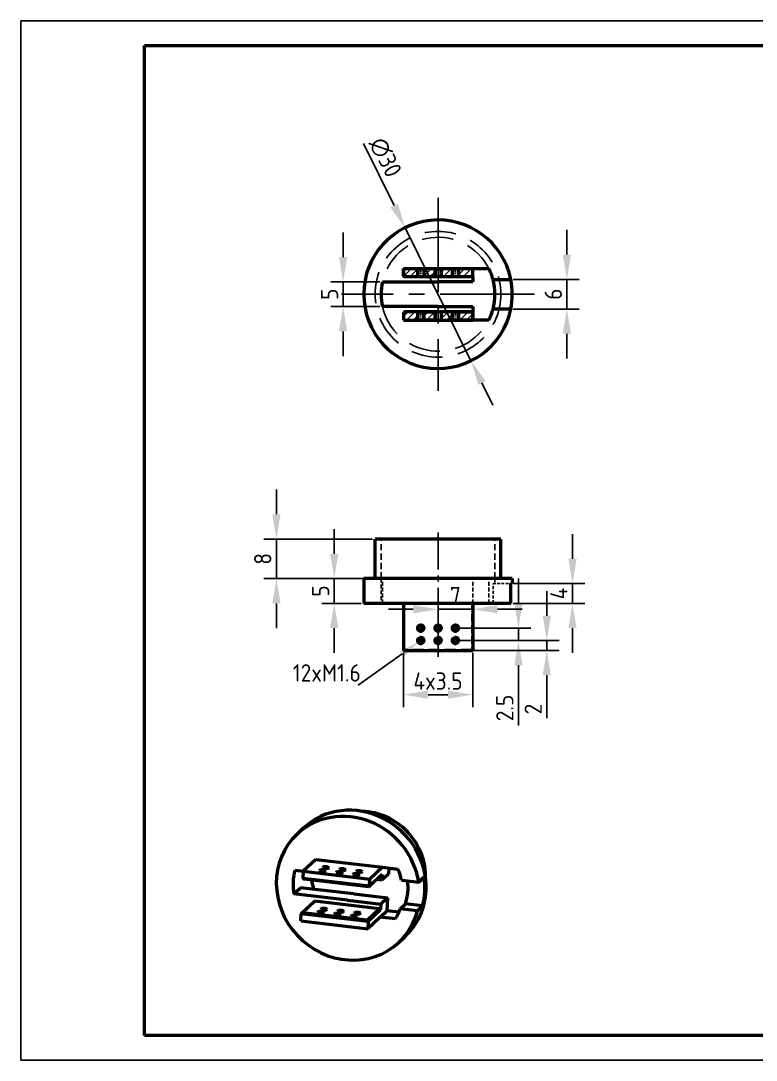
# Model space of a CAD drawing. Header units: millimetres. Extents: x 8122 to 8419, y 89 to 299.
# Drawn here: x 8121.8 to 8270.3, y 88.7 to 298.7 of the extents above; entities that cross this region are included whole.
import ezdxf
from ezdxf import colors
from ezdxf.entities.mleader import LeaderData, LeaderLine
from ezdxf.math import Vec2, Vec3

# ---------------------------------------------------------------- set-up
doc = ezdxf.new("R2010")
doc.units = ezdxf.units.MM
doc.linetypes.add('CENTER2', pattern=[28.575, 19.05, -3.175, 3.175, -3.175])
doc.linetypes.add('DASHED2', pattern=[9.525, 6.35, -3.175])
doc.layers.get('Defpoints').update_dxf_attribs({"linetype": 'CONTINUOUS'})
for name, color, linetype in [('中心线', 3, 'CENTER2'), ('尺寸', 4, 'CONTINUOUS'), ('细实线', 3, 'CONTINUOUS'), ('虚线', 4, 'DASHED2')]:
    doc.layers.add(name, color=color, linetype=linetype)
doc.layers.add('粗实线', color=2, linetype='CONTINUOUS', lineweight=50)
doc.styles.add('isocp3.5', font='isocp.shx', dxfattribs={"height": 3.5})
doc.styles.get("Standard").update_dxf_attribs({"font": '', "height": 2.5})
doc.styles.get('Standard').set_extended_font_data('SimSun')
doc.dimstyles.new('形位公差', dxfattribs={"dimtxt": 3.5, "dimasz": 5, "dimexe": 2.5, "dimexo": 0.5, "dimgap": 1, "dimtad": 1, "dimdsep": 46, "dimlunit": 6, "dimtxsty": 'isocp3.5', "dimcen": 2, "dimadec": 0, "dimazin": 0, "dimtfac": 1, "dimtmove": 0, "dimatfit": 3, "dimfxl": 1, "dimtolj": 1, "dimtzin": 0, "dimarcsym": 0})

# ---------------------------------------------------------------- blocks, each defined once
blk = doc.blocks.new('*D43')
at = {"layer": 'Defpoints', "color": 0, "ltscale": 0.5, "transparency": 16777216}
for p in [(8199.36, 256.92), (8212.67, 230.04)]:
    blk.add_point(p, dxfattribs=at)
at = {"layer": '尺寸', "color": 0, "lineweight": -2, "ltscale": 0.5, "transparency": 16777216}
for p, q in [((8190.93, 273.95), (8197.14, 261.4)), ((8212.67, 230.04), (8199.36, 256.92)), ((8214.88, 225.55), (8217.1, 221.07))]:
    blk.add_line(p, q, dxfattribs=at)
at = {"layer": '尺寸', "color": 0, "ltscale": 0.5, "transparency": 16777216}
for points in [[(8197.89, 261.77), (8196.39, 261.03), (8199.36, 256.92)], [(8215.63, 225.92), (8214.14, 225.18), (8212.67, 230.04)]]:
    blk.add_solid(points, dxfattribs=at)
at = {"layer": '尺寸', "color": 0, "ltscale": 0.5, "transparency": 16777216, "insert": (8195.39, 271.14), "char_height": 3.5, "attachment_point": 5, "rotation": 296.3333, "style": 'isocp3.5'}
blk.add_mtext('\\A1;∅30', dxfattribs=at)
blk = doc.blocks.new('*D47')
at = {"layer": 'Defpoints', "color": 0, "ltscale": 0.5, "transparency": 16777216}
for p in [(8173.37, 194.02), (8193.31, 194.02), (8193.31, 186.02)]:
    blk.add_point(p, dxfattribs=at)
at = {"layer": '尺寸', "color": 0, "lineweight": -2, "ltscale": 0.5, "transparency": 16777216}
for p, q in [((8173.37, 199.02), (8173.37, 204.02)), ((8192.81, 194.02), (8170.87, 194.02)), ((8173.37, 186.02), (8173.37, 194.02)), ((8192.81, 186.02), (8170.87, 186.02)), ((8173.37, 181.02), (8173.37, 176.02))]:
    blk.add_line(p, q, dxfattribs=at)
at = {"layer": '尺寸', "color": 0, "ltscale": 0.5, "transparency": 16777216}
for points in [[(8172.54, 199.02), (8174.21, 199.02), (8173.37, 194.02)], [(8172.54, 181.02), (8174.21, 181.02), (8173.37, 186.02)]]:
    blk.add_solid(points, dxfattribs=at)
at = {"layer": '尺寸', "color": 0, "ltscale": 0.5, "transparency": 16777216, "insert": (8170.62, 190.02), "char_height": 3.5, "attachment_point": 5, "rotation": 90, "style": 'isocp3.5'}
blk.add_mtext('\\A1;8', dxfattribs=at)
blk = doc.blocks.new('*D48')
at = {"layer": 'Defpoints', "color": 0, "ltscale": 0.5, "transparency": 16777216}
for p in [(8191.01, 186.02), (8185.05, 181.02), (8191.01, 181.02)]:
    blk.add_point(p, dxfattribs=at)
at = {"layer": '尺寸', "color": 0, "lineweight": -2, "ltscale": 0.5, "transparency": 16777216}
for p, q in [((8185.05, 191.02), (8185.05, 196.02)), ((8190.51, 186.02), (8182.55, 186.02)), ((8185.05, 186.02), (8185.05, 181.02)), ((8190.51, 181.02), (8182.55, 181.02)), ((8185.05, 176.02), (8185.05, 171.02))]:
    blk.add_line(p, q, dxfattribs=at)
at = {"layer": '尺寸', "color": 0, "ltscale": 0.5, "transparency": 16777216}
for points in [[(8184.22, 191.02), (8185.89, 191.02), (8185.05, 186.02)], [(8184.22, 176.02), (8185.89, 176.02), (8185.05, 181.02)]]:
    blk.add_solid(points, dxfattribs=at)
at = {"layer": '尺寸', "color": 0, "ltscale": 0.5, "transparency": 16777216, "insert": (8182.3, 183.52), "char_height": 3.5, "attachment_point": 5, "rotation": 90, "style": 'isocp3.5'}
blk.add_mtext('\\A1;5', dxfattribs=at)
blk = doc.blocks.new('*D49')
at = {"layer": 'Defpoints', "color": 0, "ltscale": 0.5, "transparency": 16777216}
for p in [(8220.71, 185.02), (8220.71, 181.02), (8233.16, 181.02)]:
    blk.add_point(p, dxfattribs=at)
at = {"layer": '尺寸', "color": 0, "lineweight": -2, "ltscale": 0.5, "transparency": 16777216}
for p, q in [((8233.16, 190.02), (8233.16, 195.02)), ((8221.21, 185.02), (8235.66, 185.02)), ((8233.16, 185.02), (8233.16, 181.02)), ((8221.21, 181.02), (8235.66, 181.02)), ((8233.16, 176.02), (8233.16, 171.02))]:
    blk.add_line(p, q, dxfattribs=at)
at = {"layer": '尺寸', "color": 0, "ltscale": 0.5, "transparency": 16777216}
for points in [[(8232.33, 190.02), (8234, 190.02), (8233.16, 185.02)], [(8232.33, 176.02), (8234, 176.02), (8233.16, 181.02)]]:
    blk.add_solid(points, dxfattribs=at)
at = {"layer": '尺寸', "color": 0, "ltscale": 0.5, "transparency": 16777216, "insert": (8230.41, 183.02), "char_height": 3.5, "attachment_point": 5, "rotation": 90, "style": 'isocp3.5'}
blk.add_mtext('\\A1;4', dxfattribs=at)
blk = doc.blocks.new('*D50')
at = {"layer": 'Defpoints', "color": 0, "ltscale": 0.5, "transparency": 16777216}
for p in [(8199.01, 171.52), (8213.01, 171.52), (8213.01, 162.57)]:
    blk.add_point(p, dxfattribs=at)
at = {"layer": '尺寸', "color": 0, "lineweight": -2, "ltscale": 0.5, "transparency": 16777216}
for p, q in [((8199.01, 171.02), (8199.01, 160.07)), ((8213.01, 171.02), (8213.01, 160.07)), ((8204.01, 162.57), (8208.01, 162.57))]:
    blk.add_line(p, q, dxfattribs=at)
at = {"layer": '尺寸', "color": 0, "ltscale": 0.5, "transparency": 16777216}
for points in [[(8204.01, 163.41), (8204.01, 161.74), (8199.01, 162.57)], [(8208.01, 163.41), (8208.01, 161.74), (8213.01, 162.57)]]:
    blk.add_solid(points, dxfattribs=at)
at = {"layer": '尺寸', "color": 0, "ltscale": 0.5, "transparency": 16777216, "insert": (8206.01, 165.32), "char_height": 3.5, "attachment_point": 5, "style": 'isocp3.5'}
blk.add_mtext('\\A1;4x3.5', dxfattribs=at)
blk = doc.blocks.new('*D51')
at = {"layer": 'Defpoints', "color": 0, "ltscale": 0.5, "transparency": 16777216}
for p in [(8206.01, 181.02), (8213.01, 181.02), (8213.01, 179.82)]:
    blk.add_point(p, dxfattribs=at)
at = {"layer": '尺寸', "color": 0, "lineweight": -2, "ltscale": 0.5, "transparency": 16777216}
for p, q in [((8201.01, 179.82), (8196.01, 179.82)), ((8206.01, 180.52), (8206.01, 177.32)), ((8206.01, 179.82), (8213.01, 179.82)), ((8213.01, 180.52), (8213.01, 177.32)), ((8218.01, 179.82), (8223.01, 179.82))]:
    blk.add_line(p, q, dxfattribs=at)
at = {"layer": '尺寸', "color": 0, "ltscale": 0.5, "transparency": 16777216}
for points in [[(8201.01, 180.66), (8201.01, 178.99), (8206.01, 179.82)], [(8218.01, 180.66), (8218.01, 178.99), (8213.01, 179.82)]]:
    blk.add_solid(points, dxfattribs=at)
at = {"layer": '尺寸', "color": 0, "ltscale": 0.5, "transparency": 16777216, "insert": (8209.51, 182.57), "char_height": 3.5, "attachment_point": 5, "style": 'isocp3.5'}
blk.add_mtext('\\A1;7', dxfattribs=at)
blk = doc.blocks.new('*D52')
at = {"layer": 'Defpoints', "color": 0, "ltscale": 0.5, "transparency": 16777216}
for p in [(8209.51, 173.52), (8209.51, 171.52), (8227.97, 171.52)]:
    blk.add_point(p, dxfattribs=at)
at = {"layer": '尺寸', "color": 0, "lineweight": -2, "ltscale": 0.5, "transparency": 16777216}
for p, q in [((8227.97, 178.52), (8227.97, 183.52)), ((8210.01, 173.52), (8230.47, 173.52)), ((8227.97, 173.52), (8227.97, 171.52)), ((8210.01, 171.52), (8230.47, 171.52)), ((8227.97, 166.52), (8227.97, 157.82))]:
    blk.add_line(p, q, dxfattribs=at)
at = {"layer": '尺寸', "color": 0, "ltscale": 0.5, "transparency": 16777216}
for points in [[(8227.14, 178.52), (8228.81, 178.52), (8227.97, 173.52)], [(8227.14, 166.52), (8228.81, 166.52), (8227.97, 171.52)]]:
    blk.add_solid(points, dxfattribs=at)
at = {"layer": '尺寸', "color": 0, "ltscale": 0.5, "transparency": 16777216, "insert": (8225.22, 159.67), "char_height": 3.5, "attachment_point": 5, "rotation": 90, "style": 'isocp3.5'}
blk.add_mtext('\\A1;2', dxfattribs=at)
blk = doc.blocks.new('*D53')
at = {"layer": 'Defpoints', "color": 0, "ltscale": 0.5, "transparency": 16777216}
for p in [(8209.51, 176.02), (8209.51, 173.52), (8222.25, 173.52)]:
    blk.add_point(p, dxfattribs=at)
at = {"layer": '尺寸', "color": 0, "lineweight": -2, "ltscale": 0.5, "transparency": 16777216}
for p, q in [((8222.25, 181.02), (8222.25, 186.02)), ((8210.01, 176.02), (8224.75, 176.02)), ((8222.25, 176.02), (8222.25, 173.52)), ((8210.01, 173.52), (8224.75, 173.52)), ((8222.25, 168.52), (8222.25, 156.32))]:
    blk.add_line(p, q, dxfattribs=at)
at = {"layer": '尺寸', "color": 0, "ltscale": 0.5, "transparency": 16777216}
for points in [[(8221.42, 181.02), (8223.08, 181.02), (8222.25, 176.02)], [(8221.42, 168.52), (8223.08, 168.52), (8222.25, 173.52)]]:
    blk.add_solid(points, dxfattribs=at)
at = {"layer": '尺寸', "color": 0, "ltscale": 0.5, "transparency": 16777216, "insert": (8219.5, 159.89), "char_height": 3.5, "attachment_point": 5, "rotation": 90, "style": 'isocp3.5'}
blk.add_mtext('\\A1;2.5', dxfattribs=at)
blk = doc.blocks.new('*D55')
at = {"layer": 'Defpoints', "color": 0, "ltscale": 0.5, "transparency": 16777216}
for p in [(8194.79, 245.98), (8186.85, 240.98), (8194.79, 240.98)]:
    blk.add_point(p, dxfattribs=at)
at = {"layer": '尺寸', "color": 0, "lineweight": -2, "ltscale": 0.5, "transparency": 16777216}
for p, q in [((8186.85, 250.98), (8186.85, 255.98)), ((8194.29, 245.98), (8184.35, 245.98)), ((8186.85, 245.98), (8186.85, 240.98)), ((8194.29, 240.98), (8184.35, 240.98)), ((8186.85, 235.98), (8186.85, 230.98))]:
    blk.add_line(p, q, dxfattribs=at)
at = {"layer": '尺寸', "color": 0, "ltscale": 0.5, "transparency": 16777216}
for points in [[(8186.02, 250.98), (8187.68, 250.98), (8186.85, 245.98)], [(8186.02, 235.98), (8187.68, 235.98), (8186.85, 240.98)]]:
    blk.add_solid(points, dxfattribs=at)
at = {"layer": '尺寸', "color": 0, "ltscale": 0.5, "transparency": 16777216, "insert": (8184.1, 243.48), "char_height": 3.5, "attachment_point": 5, "rotation": 90, "style": 'isocp3.5'}
blk.add_mtext('\\A1;5', dxfattribs=at)
blk = doc.blocks.new('*D56')
at = {"layer": 'Defpoints', "color": 0, "ltscale": 0.5, "transparency": 16777216}
for p in [(8220.71, 246.48), (8220.71, 240.48), (8232.03, 240.48)]:
    blk.add_point(p, dxfattribs=at)
at = {"layer": '尺寸', "color": 0, "lineweight": -2, "ltscale": 0.5, "transparency": 16777216}
for p, q in [((8232.03, 251.48), (8232.03, 256.48)), ((8221.21, 246.48), (8234.53, 246.48)), ((8232.03, 246.48), (8232.03, 240.48)), ((8221.21, 240.48), (8234.53, 240.48)), ((8232.03, 235.48), (8232.03, 230.48))]:
    blk.add_line(p, q, dxfattribs=at)
at = {"layer": '尺寸', "color": 0, "ltscale": 0.5, "transparency": 16777216}
for points in [[(8231.2, 251.48), (8232.86, 251.48), (8232.03, 246.48)], [(8231.2, 235.48), (8232.86, 235.48), (8232.03, 240.48)]]:
    blk.add_solid(points, dxfattribs=at)
at = {"layer": '尺寸', "color": 0, "ltscale": 0.5, "transparency": 16777216, "insert": (8229.28, 243.48), "char_height": 3.5, "attachment_point": 5, "rotation": 90, "style": 'isocp3.5'}
blk.add_mtext('\\A1;6', dxfattribs=at)

msp = doc.modelspace()

# ---------------------------------------------------------------- hatches: boundary and pattern name
at = {"layer": '细实线', "ltscale": 0.5}
h = msp.add_hatch(dxfattribs=at)
h.set_pattern_fill('ANSI31', color=256, scale=0.3)
h.set_pattern_definition([(45, (1.5485, -140.2788), (-0.67351921, 0.67351921), [])])
h.paths.add_polyline_path([(8201.711, 248.704), (8199.011, 248.704), (8199.011, 247.204), (8199.211, 247.004), (8201.711, 247.004)])
h.paths.add_polyline_path([(8201.901, 248.704), (8201.711, 248.704), (8201.711, 247.004), (8201.901, 247.004)])
h.paths.add_polyline_path([(8203.311, 248.704), (8203.122, 248.704), (8203.122, 247.004), (8203.311, 247.004)])
h.paths.add_polyline_path([(8205.211, 248.704), (8203.311, 248.704), (8203.311, 247.004), (8205.211, 247.004)])
h.paths.add_polyline_path([(8205.401, 248.704), (8205.211, 248.704), (8205.211, 247.004), (8205.401, 247.004)])
h.paths.add_polyline_path([(8206.811, 248.704), (8206.622, 248.704), (8206.622, 247.004), (8206.811, 247.004)])
h.paths.add_polyline_path([(8208.711, 248.704), (8206.811, 248.704), (8206.811, 247.004), (8208.711, 247.004)])
h.paths.add_polyline_path([(8208.901, 248.704), (8208.711, 248.704), (8208.711, 247.004), (8208.901, 247.004)])
h.paths.add_polyline_path([(8213.011, 248.704), (8210.311, 248.704), (8210.311, 247.004), (8212.811, 247.004), (8213.011, 247.204)])
h.paths.add_polyline_path([(8210.311, 248.704), (8210.122, 248.704), (8210.122, 247.004), (8210.311, 247.004)])
h.paths.add_polyline_path([(8201.711, 239.954), (8199.211, 239.954), (8199.011, 239.754), (8199.011, 238.254), (8201.711, 238.254)])
h.paths.add_polyline_path([(8201.901, 239.954), (8201.711, 239.954), (8201.711, 238.254), (8201.901, 238.254)])
h.paths.add_polyline_path([(8203.311, 239.954), (8203.122, 239.954), (8203.122, 238.254), (8203.311, 238.254)])
h.paths.add_polyline_path([(8205.211, 239.954), (8203.311, 239.954), (8203.311, 238.254), (8205.211, 238.254)])
h.paths.add_polyline_path([(8205.401, 239.954), (8205.211, 239.954), (8205.211, 238.254), (8205.401, 238.254)])
h.paths.add_polyline_path([(8208.711, 239.954), (8206.811, 239.954), (8206.811, 238.254), (8208.711, 238.254)])
h.paths.add_polyline_path([(8206.811, 239.954), (8206.622, 239.954), (8206.622, 238.254), (8206.811, 238.254)])
h.paths.add_polyline_path([(8208.901, 239.954), (8208.711, 239.954), (8208.711, 238.254), (8208.901, 238.254)])
h.paths.add_polyline_path([(8213.011, 239.754), (8212.811, 239.954), (8210.311, 239.954), (8210.311, 238.254), (8213.011, 238.254)])
h.paths.add_polyline_path([(8210.311, 239.954), (8210.122, 239.954), (8210.122, 238.254), (8210.311, 238.254)])

# ---------------------------------------------------------------- linework, layer by layer
at = {"layer": '中心线'}
for p, q in [((8206.011, 262.979), (8206.011, 223.979)), ((8225.511, 243.479), (8186.511, 243.479))]:
    msp.add_line(p, q, dxfattribs=at)
at = {"layer": '中心线', "ltscale": 0.051015}
for p, q in [((8202.511, 248.874), (8202.511, 246.833)), ((8206.011, 248.874), (8206.011, 246.833)), ((8209.511, 248.874), (8209.511, 246.833)), ((8202.511, 240.124), (8202.511, 238.083)), ((8206.011, 240.124), (8206.011, 238.083)), ((8209.511, 240.124), (8209.511, 238.083))]:
    msp.add_line(p, q, dxfattribs=at)
at = {"layer": '中心线', "ltscale": 0.39}
msp.add_line((8206.011, 195.324), (8206.011, 170.197), dxfattribs=at)
at = {"layer": '中心线', "ltscale": 0.039683}
for p, q in [((8202.511, 176.818), (8202.511, 175.23)), ((8206.011, 176.818), (8206.011, 175.23)), ((8209.511, 176.818), (8209.511, 175.23)), ((8202.511, 174.318), (8202.511, 172.73)), ((8206.011, 174.318), (8206.011, 172.73)), ((8209.511, 174.318), (8209.511, 172.73))]:
    msp.add_line(p, q, dxfattribs=at)
at = {"layer": '中心线', "ltscale": 0.039682}
for p, q in [((8203.305, 176.024), (8201.718, 176.024)), ((8206.805, 176.024), (8205.218, 176.024)), ((8210.305, 176.024), (8208.718, 176.024)), ((8203.305, 173.524), (8201.718, 173.524)), ((8206.805, 173.524), (8205.218, 173.524)), ((8210.305, 173.524), (8208.718, 173.524))]:
    msp.add_line(p, q, dxfattribs=at)
at = {"layer": '粗实线'}
for p, q in [((8146.761, 293.724), (8413.761, 293.724)), ((8146.761, 93.724), (8146.761, 293.724)), ((8218.711, 194.024), (8193.311, 194.024)), ((8221.011, 186.024), (8191.011, 186.024)), ((8216.256, 186.024), (8194.786, 186.024)), ((8220.708, 181.024), (8191.011, 181.024)), ((8413.761, 93.724), (8146.761, 93.724))]:
    msp.add_line(p, q, dxfattribs=at)
at = {"layer": '粗实线', "ltscale": 0.072238}
for p, q in [((8199.011, 248.704), (8201.901, 248.704)), ((8199.011, 248.704), (8201.901, 248.704)), ((8210.122, 248.704), (8213.011, 248.704)), ((8199.011, 238.254), (8201.901, 238.254)), ((8210.122, 238.254), (8213.011, 238.254)), ((8213.011, 238.254), (8210.122, 238.254))]:
    msp.add_line(p, q, dxfattribs=at)
at = {"layer": '粗实线', "ltscale": 0.0375}
for p, q in [((8199.011, 248.704), (8199.011, 247.204)), ((8199.011, 247.204), (8199.011, 248.704)), ((8213.011, 247.204), (8213.011, 248.704)), ((8199.011, 239.754), (8199.011, 238.254)), ((8213.011, 238.254), (8213.011, 239.754)), ((8213.011, 239.754), (8213.011, 238.254))]:
    msp.add_line(p, q, dxfattribs=at)
at = {"layer": '粗实线', "ltscale": 0.001868}
for p, q in [((8201.901, 248.704), (8201.976, 248.704)), ((8205.401, 248.704), (8205.476, 248.704)), ((8208.901, 248.704), (8208.976, 248.704)), ((8201.976, 247.004), (8201.901, 247.004)), ((8205.476, 247.004), (8205.401, 247.004)), ((8208.976, 247.004), (8208.901, 247.004)), ((8201.976, 239.954), (8201.901, 239.954)), ((8205.476, 239.954), (8205.401, 239.954)), ((8208.976, 239.954), (8208.901, 239.954)), ((8201.901, 238.254), (8201.976, 238.254)), ((8205.401, 238.254), (8205.476, 238.254)), ((8208.901, 238.254), (8208.976, 238.254))]:
    msp.add_line(p, q, dxfattribs=at)
at = {"layer": '粗实线', "ltscale": 0.0425}
for p, q in [((8201.901, 248.704), (8201.901, 247.004)), ((8201.901, 248.704), (8201.901, 247.004)), ((8203.122, 248.704), (8203.122, 247.004)), ((8205.401, 248.704), (8205.401, 247.004)), ((8206.622, 248.704), (8206.622, 247.004)), ((8206.622, 247.004), (8206.622, 248.704)), ((8208.901, 248.704), (8208.901, 247.004)), ((8208.901, 248.704), (8208.901, 247.004)), ((8210.122, 248.704), (8210.122, 247.004)), ((8201.901, 239.954), (8201.901, 238.254)), ((8203.122, 239.954), (8203.122, 238.254)), ((8203.122, 238.254), (8203.122, 239.954)), ((8205.401, 239.954), (8205.401, 238.254)), ((8205.401, 239.954), (8205.401, 238.254)), ((8206.622, 239.954), (8206.622, 238.254)), ((8208.901, 239.954), (8208.901, 238.254)), ((8210.122, 239.954), (8210.122, 238.254)), ((8210.122, 238.254), (8210.122, 239.954))]:
    msp.add_line(p, q, dxfattribs=at)
at = {"layer": '粗实线', "ltscale": 0.028656}
for p, q in [((8201.976, 248.704), (8203.122, 248.704)), ((8205.476, 248.704), (8206.622, 248.704)), ((8208.976, 248.704), (8210.122, 248.704)), ((8203.122, 247.004), (8201.976, 247.004)), ((8206.622, 247.004), (8205.476, 247.004)), ((8210.122, 247.004), (8208.976, 247.004)), ((8203.122, 239.954), (8201.976, 239.954)), ((8206.622, 239.954), (8205.476, 239.954)), ((8210.122, 239.954), (8208.976, 239.954)), ((8201.976, 238.254), (8203.122, 238.254)), ((8205.476, 238.254), (8206.622, 238.254)), ((8208.976, 238.254), (8210.122, 238.254))]:
    msp.add_line(p, q, dxfattribs=at)
at = {"layer": '粗实线', "ltscale": 0.056976}
for p, q in [((8203.122, 248.704), (8205.401, 248.704)), ((8206.622, 248.704), (8208.901, 248.704)), ((8206.622, 248.704), (8208.901, 248.704)), ((8205.401, 247.004), (8203.122, 247.004)), ((8208.901, 247.004), (8206.622, 247.004)), ((8208.901, 247.004), (8206.622, 247.004)), ((8205.401, 239.954), (8203.122, 239.954)), ((8203.122, 239.954), (8205.401, 239.954)), ((8208.901, 239.954), (8206.622, 239.954)), ((8203.122, 238.254), (8205.401, 238.254)), ((8205.401, 238.254), (8203.122, 238.254)), ((8206.622, 238.254), (8208.901, 238.254))]:
    msp.add_line(p, q, dxfattribs=at)
at = {"layer": '粗实线', "ltscale": 0.081113}
for p, q in [((8213.011, 248.704), (8216.256, 248.704)), ((8216.256, 238.254), (8213.011, 238.254))]:
    msp.add_line(p, q, dxfattribs=at)
at = {"layer": '粗实线', "ltscale": 0.280624}
for p, q in [((8194.786, 245.979), (8206.011, 245.979)), ((8206.011, 240.979), (8194.786, 240.979))]:
    msp.add_line(p, q, dxfattribs=at)
at = {"layer": '粗实线', "ltscale": 0.007071}
for p, q in [((8199.011, 247.204), (8199.211, 247.004)), ((8199.211, 247.004), (8199.011, 247.204)), ((8213.011, 247.204), (8212.811, 247.004)), ((8199.211, 239.954), (8199.011, 239.754)), ((8212.811, 239.954), (8213.011, 239.754)), ((8212.811, 239.954), (8213.011, 239.754))]:
    msp.add_line(p, q, dxfattribs=at)
at = {"layer": '粗实线', "ltscale": 0.067238}
for p, q in [((8201.901, 247.004), (8199.211, 247.004)), ((8201.901, 247.004), (8199.211, 247.004)), ((8212.811, 247.004), (8210.122, 247.004)), ((8201.901, 239.954), (8199.211, 239.954)), ((8212.811, 239.954), (8210.122, 239.954)), ((8210.122, 239.954), (8212.811, 239.954))]:
    msp.add_line(p, q, dxfattribs=at)
at = {"layer": '粗实线', "ltscale": 0.175}
for p, q in [((8213.011, 245.979), (8206.011, 245.979)), ((8206.011, 240.979), (8213.011, 240.979))]:
    msp.add_line(p, q, dxfattribs=at)
at = {"layer": '粗实线', "ltscale": 0.005}
for p, q in [((8213.011, 247.004), (8213.011, 247.204)), ((8213.011, 239.754), (8213.011, 239.954)), ((8199.011, 181.024), (8199.211, 181.024)), ((8213.011, 181.024), (8212.811, 181.024))]:
    msp.add_line(p, q, dxfattribs=at)
at = {"layer": '粗实线', "ltscale": 0.025625}
for p, q in [((8213.011, 247.004), (8213.011, 245.979)), ((8213.011, 240.979), (8213.011, 239.954))]:
    msp.add_line(p, q, dxfattribs=at)
at = {"layer": '粗实线', "ltscale": 0.089879}
for p, q in [((8217.113, 246.479), (8220.708, 246.479)), ((8220.708, 240.479), (8217.113, 240.479))]:
    msp.add_line(p, q, dxfattribs=at)
at = {"layer": '粗实线', "ltscale": 0.2}
for p, q in [((8193.311, 186.024), (8193.311, 194.024)), ((8218.711, 186.024), (8218.711, 194.024))]:
    msp.add_line(p, q, dxfattribs=at)
at = {"layer": '粗实线', "ltscale": 0.125}
msp.add_line((8191.011, 186.024), (8191.011, 181.024), dxfattribs=at)
at = {"layer": '粗实线', "ltscale": 0.007576}
msp.add_line((8220.708, 185.024), (8221.011, 185.024), dxfattribs=at)
at = {"layer": '粗实线', "ltscale": 0.1}
msp.add_line((8220.708, 181.024), (8220.708, 185.024), dxfattribs=at)
msp.add_line((8220.708, 181.024), (8220.708, 185.024), dxfattribs=at)
at = {"layer": '粗实线', "ltscale": 0.025}
msp.add_line((8221.011, 186.024), (8221.011, 185.024), dxfattribs=at)
at = {"layer": '粗实线', "ltscale": 0.2375}
for p, q in [((8199.011, 181.024), (8199.011, 171.524)), ((8213.011, 181.024), (8213.011, 171.524))]:
    msp.add_line(p, q, dxfattribs=at)
at = {"layer": '粗实线', "ltscale": 0.339999}
msp.add_line((8212.811, 181.024), (8199.211, 181.024), dxfattribs=at)
at = {"layer": '粗实线', "ltscale": 0.35}
msp.add_line((8199.011, 171.524), (8213.011, 171.524), dxfattribs=at)
at = {"layer": '粗实线', "ltscale": 0.045546}
msp.add_line((8177.551, 134.399), (8178.879, 135.646), dxfattribs=at)
at = {"layer": '粗实线', "ltscale": 0.086522}
for p, q in [((8181.308, 129.279), (8178.785, 126.91)), ((8194.725, 126.258), (8192.202, 123.889)), ((8194.791, 127.701), (8192.268, 125.332))]:
    msp.add_line(p, q, dxfattribs=at)
at = {"layer": '粗实线', "ltscale": 0.339383}
for p, q in [((8181.308, 129.279), (8194.791, 127.701)), ((8178.785, 126.91), (8192.268, 125.332)), ((8192.202, 123.889), (8178.719, 125.468)), ((8191.874, 116.723), (8178.391, 118.302)), ((8178.324, 116.859), (8191.808, 115.281))]:
    msp.add_line(p, q, dxfattribs=at)
at = {"layer": '粗实线', "ltscale": 0.042645}
msp.add_line((8177.119, 127.135), (8178.813, 126.937), dxfattribs=at)
at = {"layer": '粗实线', "ltscale": 0.036106}
for p, q in [((8178.785, 126.91), (8178.719, 125.468)), ((8178.324, 116.859), (8178.391, 118.302)), ((8191.874, 116.723), (8191.808, 115.281))]:
    msp.add_line(p, q, dxfattribs=at)
at = {"layer": '粗实线', "ltscale": 0.045538}
for p, q in [((8195.999, 126.327), (8194.671, 125.08)), ((8176.898, 122.326), (8178.226, 123.573)), ((8195.778, 121.518), (8194.451, 120.271)), ((8194.331, 117.65), (8195.658, 118.897)), ((8198.087, 112.53), (8199.415, 113.777))]:
    msp.add_line(p, q, dxfattribs=at)
at = {"layer": '粗实线', "ltscale": 0.024673}
for p, q in [((8194.716, 126.066), (8194.671, 125.08)), ((8194.451, 120.271), (8194.405, 119.285))]:
    msp.add_line(p, q, dxfattribs=at)
at = {"layer": '粗实线', "ltscale": 0.004814}
for p, q in [((8194.716, 126.066), (8194.725, 126.258)), ((8194.397, 119.092), (8194.405, 119.285))]:
    msp.add_line(p, q, dxfattribs=at)
at = {"layer": '粗实线', "ltscale": 0.078653}
msp.add_line((8194.791, 127.701), (8197.916, 127.335), dxfattribs=at)
at = {"layer": '粗实线', "ltscale": 0.030682}
msp.add_line((8196.055, 127.553), (8195.999, 126.327), dxfattribs=at)
at = {"layer": '粗实线', "ltscale": 0.007219}
msp.add_line((8178.956, 125.302), (8178.719, 125.468), dxfattribs=at)
at = {"layer": '粗实线', "ltscale": 0.329686}
for p, q in [((8192.054, 123.769), (8178.956, 125.302)), ((8194.213, 119.307), (8181.115, 120.841)), ((8191.743, 116.988), (8178.645, 118.522))]:
    msp.add_line(p, q, dxfattribs=at)
at = {"layer": '粗实线', "ltscale": 0.036107}
msp.add_line((8192.202, 123.889), (8192.268, 125.332), dxfattribs=at)
at = {"layer": '粗实线', "ltscale": 0.026871}
msp.add_line((8194.671, 125.08), (8193.603, 125.205), dxfattribs=at)
at = {"layer": '粗实线', "ltscale": 0.087153}
msp.add_line((8198.643, 125.098), (8202.106, 124.693), dxfattribs=at)
at = {"layer": '粗实线', "ltscale": 0.036431}
for p, q in [((8202.106, 124.693), (8203.168, 125.69)), ((8198.379, 119.327), (8199.441, 120.325)), ((8201.841, 118.922), (8202.904, 119.919))]:
    msp.add_line(p, q, dxfattribs=at)
at = {"layer": '粗实线', "ltscale": 0.272112}
for p, q in [((8187.709, 121.06), (8176.898, 122.326)), ((8189.037, 122.307), (8178.226, 123.573))]:
    msp.add_line(p, q, dxfattribs=at)
at = {"layer": '粗实线', "ltscale": 0.169692}
for p, q in [((8189.037, 122.307), (8195.778, 121.518)), ((8187.709, 121.06), (8194.451, 120.271))]:
    msp.add_line(p, q, dxfattribs=at)
at = {"layer": '粗实线', "ltscale": 0.004768}
msp.add_line((8192.054, 123.769), (8192.202, 123.889), dxfattribs=at)
at = {"layer": '粗实线', "ltscale": 0.086523}
for p, q in [((8180.913, 120.671), (8178.391, 118.302)), ((8194.331, 117.65), (8191.808, 115.281)), ((8194.397, 119.092), (8191.874, 116.723))]:
    msp.add_line(p, q, dxfattribs=at)
at = {"layer": '粗实线', "ltscale": 0.084701}
for p, q in [((8181.115, 120.841), (8178.645, 118.522)), ((8194.213, 119.307), (8191.743, 116.988))]:
    msp.add_line(p, q, dxfattribs=at)
at = {"layer": '粗实线', "ltscale": 0.006586}
msp.add_line((8181.115, 120.841), (8180.913, 120.671), dxfattribs=at)
at = {"layer": '粗实线', "ltscale": 0.065592}
msp.add_line((8195.778, 121.518), (8195.658, 118.897), dxfattribs=at)
at = {"layer": '粗实线', "ltscale": 0.087151}
for p, q in [((8202.904, 119.919), (8199.441, 120.325)), ((8201.841, 118.922), (8198.379, 119.327))]:
    msp.add_line(p, q, dxfattribs=at)
at = {"layer": '粗实线', "ltscale": 0.008407}
msp.add_line((8178.391, 118.302), (8178.645, 118.522), dxfattribs=at)
at = {"layer": '粗实线', "ltscale": 0.00707}
msp.add_line((8194.213, 119.307), (8194.397, 119.092), dxfattribs=at)
at = {"layer": '粗实线', "ltscale": 0.078651}
msp.add_line((8197.455, 117.284), (8194.331, 117.65), dxfattribs=at)
at = {"layer": '粗实线', "ltscale": 0.061829}
msp.add_line((8198.115, 118.609), (8195.658, 118.897), dxfattribs=at)
at = {"layer": '粗实线', "ltscale": 0.007382}
msp.add_line((8191.874, 116.723), (8191.743, 116.988), dxfattribs=at)
at = {"layer": '粗实线'}
for centre in [(8202.511, 176.024), (8206.011, 176.024), (8209.511, 176.024), (8202.511, 173.524), (8206.011, 173.524), (8209.511, 173.524)]:
    msp.add_circle(centre, 0.61, dxfattribs=at)
for radius, start, end in [(15, 11.53696, 348.46304), (11.5, 15.12166, 27.02298), (11.5, 167.44414, 192.55586), (11.5, 344.87834, 15.12166), (15, 348.46304, 11.53696), (11.5, 332.97702, 344.87834)]:
    msp.add_arc((8206.011, 243.479), radius, start, end, dxfattribs=at)
for centre, major_axis, ratio, start_param, end_param in [((8187.819, 123.465), (10.268, -10.934), 0.9312795, 0.9368638, 3.1415901), ((8189.147, 124.712), (10.268, -10.934), 0.9312795, 0.7355059, 3.1415695), ((8191.271, 126.707), (8.694, -9.258), 0.9312795, 0.7454212, 2.3966017), ((8187.819, 123.465), (10.268, -10.934), 0.9312795, 3.1415901, 6.2831621), ((8187.819, 123.465), (-7.872, 8.383), 0.9312795, 0.5163648, 0.9546469), ((8182.687, 127.014), (-0.61, 0.028), 0.2701294, 0, 2.38491), ((8182.687, 127.014), (-0.61, 0.028), 0.2701294, 3.1415927, 6.2831853), ((8183.351, 127.638), (-0.61, 0.028), 0.2701294, 0, 2.38491), ((8183.351, 127.638), (-0.61, 0.028), 0.2701294, 3.1415927, 6.2831853), ((8182.687, 127.014), (-0.61, 0.028), 0.2701294, 2.38491, 3.1415927), ((8183.351, 127.638), (-0.61, 0.028), 0.2701294, 2.38491, 3.1415927), ((8186.058, 126.62), (-0.61, 0.028), 0.2701294, 0, 2.38491), ((8186.058, 126.62), (-0.61, 0.028), 0.2701294, 3.1415927, 6.2831853), ((8186.722, 127.243), (-0.61, 0.028), 0.2701294, 0, 2.38491), ((8186.722, 127.243), (-0.61, 0.028), 0.2701294, 3.1415927, 6.2831853), ((8186.058, 126.62), (-0.61, 0.028), 0.2701294, 2.38491, 3.1415927), ((8186.722, 127.243), (-0.61, 0.028), 0.2701294, 2.38491, 3.1415927), ((8189.428, 126.225), (-0.61, 0.028), 0.2701294, 0, 2.38491), ((8189.428, 126.225), (-0.61, 0.028), 0.2701294, 3.1415927, 6.2831853), ((8190.092, 126.848), (-0.61, 0.028), 0.2701294, 0, 2.38491), ((8190.092, 126.848), (-0.61, 0.028), 0.2701294, 3.1415927, 6.2831853), ((8189.428, 126.225), (-0.61, 0.028), 0.2701294, 2.38491, 3.1415927), ((8190.092, 126.848), (-0.61, 0.028), 0.2701294, 2.38491, 3.1415927), ((8187.819, 123.465), (-7.872, 8.383), 0.9312795, 4.1410214, 4.3487385), ((8191.271, 126.707), (7.872, -8.383), 0.9312795, 4.1359263, 4.3096339), ((8188.881, 124.462), (-7.872, 8.383), 0.9312795, 3.6131757, 4.0377671), ((8188.881, 124.462), (-10.268, 10.934), 0.9312795, 3.6757406, 4.0784565), ((8189.147, 124.712), (10.268, -10.934), 0.9312795, 6.2831621, 7.0186912), ((8182.301, 118.598), (0.61, -0.028), 0.2701294, 3.1415927, 6.2831853), ((8182.301, 118.598), (0.61, -0.028), 0.2701294, 2.38491, 3.1415927), ((8182.301, 118.598), (0.61, -0.028), 0.2701294, 0, 2.38491), ((8182.965, 119.222), (0.61, -0.028), 0.2701294, 3.1415927, 6.2831853), ((8182.965, 119.222), (0.61, -0.028), 0.2701294, 2.38491, 3.1415927), ((8182.965, 119.222), (0.61, -0.028), 0.2701294, 0, 2.38491), ((8185.672, 118.204), (0.61, -0.028), 0.2701294, 3.1415927, 6.2831853), ((8185.672, 118.204), (0.61, -0.028), 0.2701294, 2.38491, 3.1415927), ((8185.672, 118.204), (0.61, -0.028), 0.2701294, 0, 2.38491), ((8186.336, 118.827), (0.61, -0.028), 0.2701294, 3.1415927, 6.2831853), ((8186.336, 118.827), (0.61, -0.028), 0.2701294, 2.38491, 3.1415927), ((8186.336, 118.827), (0.61, -0.028), 0.2701294, 0, 2.38491), ((8189.043, 117.809), (0.61, -0.028), 0.2701294, 3.1415927, 6.2831853), ((8189.043, 117.809), (0.61, -0.028), 0.2701294, 2.38491, 3.1415927), ((8189.043, 117.809), (0.61, -0.028), 0.2701294, 0, 2.38491), ((8189.707, 118.433), (0.61, -0.028), 0.2701294, 3.1415927, 6.2831853), ((8189.707, 118.433), (0.61, -0.028), 0.2701294, 2.38491, 3.1415927), ((8189.707, 118.433), (0.61, -0.028), 0.2701294, 0, 2.38491), ((8187.819, 123.465), (-7.872, 8.383), 0.9312795, 3.4054586, 3.6131757), ((8187.819, 123.465), (10.268, -10.934), 0.9312795, 6.2831621, 6.8173333)]:
    msp.add_ellipse(centre, major_axis=major_axis, ratio=ratio, start_param=start_param, end_param=end_param, dxfattribs=at)
at = {"layer": '细实线'}
for p, q in [((8121.761, 298.724), (8418.761, 298.724)), ((8121.761, 88.724), (8121.761, 298.724)), ((8418.761, 88.724), (8121.761, 88.724))]:
    msp.add_line(p, q, dxfattribs=at)
at = {"layer": '细实线', "ltscale": 0.0425}
for p, q in [((8201.711, 248.704), (8201.711, 247.004)), ((8203.311, 248.704), (8203.311, 247.004)), ((8205.211, 248.704), (8205.211, 247.004)), ((8206.811, 248.704), (8206.811, 247.004)), ((8208.711, 248.704), (8208.711, 247.004)), ((8210.311, 248.704), (8210.311, 247.004)), ((8201.711, 239.954), (8201.711, 238.254)), ((8203.311, 239.954), (8203.311, 238.254)), ((8205.211, 239.954), (8205.211, 238.254)), ((8206.811, 239.954), (8206.811, 238.254)), ((8208.711, 239.954), (8208.711, 238.254)), ((8210.311, 239.954), (8210.311, 238.254))]:
    msp.add_line(p, q, dxfattribs=at)
at = {"layer": '细实线'}
for centre in [(8202.511, 176.024), (8206.011, 176.024), (8209.511, 176.024), (8202.511, 173.524), (8206.011, 173.524), (8209.511, 173.524)]:
    msp.add_arc(centre, 0.8, 169.99999, 100.00001, dxfattribs=at)
at = {"layer": '虚线', "ltscale": 0.2}
for p, q in [((8194.511, 186.024), (8194.511, 194.024)), ((8217.511, 186.024), (8217.511, 194.024))]:
    msp.add_line(p, q, dxfattribs=at)
at = {"layer": '虚线', "ltscale": 0.125}
for p, q in [((8194.511, 186.024), (8194.511, 181.024)), ((8194.786, 181.024), (8194.786, 186.024)), ((8194.786, 181.024), (8194.786, 186.024)), ((8213.011, 181.024), (8213.011, 186.024)), ((8216.256, 181.024), (8216.256, 186.024)), ((8216.256, 181.024), (8216.256, 186.024))]:
    msp.add_line(p, q, dxfattribs=at)
at = {"layer": '虚线', "ltscale": 0.089879}
msp.add_line((8217.113, 185.024), (8220.708, 185.024), dxfattribs=at)
at = {"layer": '虚线', "ltscale": 0.1}
msp.add_line((8217.113, 181.024), (8217.113, 185.024), dxfattribs=at)
msp.add_line((8217.113, 181.024), (8217.113, 185.024), dxfattribs=at)
at = {"layer": '虚线', "ltscale": 0.025}
msp.add_line((8217.511, 186.024), (8217.511, 185.024), dxfattribs=at)
at = {"layer": '虚线', "ltscale": 0.2325}
for p, q in [((8199.211, 181.024), (8199.211, 171.724)), ((8199.211, 181.024), (8199.211, 171.724)), ((8212.811, 181.024), (8212.811, 171.724)), ((8212.811, 181.024), (8212.811, 171.724))]:
    msp.add_line(p, q, dxfattribs=at)
at = {"layer": '虚线', "ltscale": 0.007071}
for p, q in [((8199.211, 171.724), (8199.011, 171.524)), ((8199.011, 171.524), (8199.211, 171.724)), ((8212.811, 171.724), (8213.011, 171.524)), ((8213.011, 171.524), (8212.811, 171.724))]:
    msp.add_line(p, q, dxfattribs=at)
at = {"layer": '虚线', "ltscale": 0.339999}
msp.add_line((8212.811, 171.724), (8199.211, 171.724), dxfattribs=at)
msp.add_line((8212.811, 171.724), (8199.211, 171.724), dxfattribs=at)
at = {"layer": '虚线'}
msp.add_circle((8206.011, 243.479), 12.7, dxfattribs=at)
for start, end in [(27.02298, 167.44414), (192.55586, 332.97702)]:
    msp.add_arc((8206.011, 243.479), 11.5, start, end, dxfattribs=at)

# ---------------------------------------------------------------- texts
at = {"layer": '尺寸', "ltscale": 0.5, "insert": (8176.704, 168.722), "char_height": 3.5, "attachment_point": 1, "style": 'isocp3.5'}
msp.add_mtext_dynamic_manual_height_columns('12xM1.6', width=13.90295, gutter_width=25, heights=[0], dxfattribs=at)

# ---------------------------------------------------------------- dimensions: what is measured, and where the dimension line sits
at = {"layer": '尺寸', "ltscale": 0.5}
dim = msp.add_diameter_dim_2p(p1=(8212.665, 230.035), p2=(8199.358, 256.922), dimstyle='形位公差', dxfattribs=at)
dim.commit()
dim.dimension.update_dxf_attribs({"geometry": '*D43', "text_midpoint": (8195.39, 271.138)})
for base, p1, p2, picture, middle in [((8232.031, 240.479), (8220.708, 246.479), (8220.708, 240.479), '*D56', (8232.031, 243.479)), ((8222.25, 173.524), (8209.511, 176.024), (8209.511, 173.524), '*D53', (8222.25, 159.889))]:
    dim = msp.add_linear_dim(base=base, p1=p1, p2=p2, angle=90, dimstyle='形位公差', dxfattribs=at)
    dim.commit()
    dim.dimension.update_dxf_attribs({"geometry": picture, "text_midpoint": middle, "dimtype": 160})
for base, p1, p2, picture, middle in [((8186.851, 240.979), (8194.786, 245.979), (8194.786, 240.979), '*D55', (8184.101, 243.479)), ((8173.375, 194.024), (8193.311, 186.024), (8193.311, 194.024), '*D47', (8170.625, 190.024)), ((8185.052, 181.024), (8191.011, 186.024), (8191.011, 181.024), '*D48', (8182.302, 183.524)), ((8233.164, 181.024), (8220.708, 185.024), (8220.708, 181.024), '*D49', (8230.414, 183.024)), ((8227.974, 171.524), (8209.511, 173.524), (8209.511, 171.524), '*D52', (8225.224, 159.674))]:
    dim = msp.add_linear_dim(base=base, p1=p1, p2=p2, angle=90, dimstyle='形位公差', dxfattribs=at)
    dim.commit()
    dim.dimension.update_dxf_attribs({"geometry": picture, "text_midpoint": middle})
dim = msp.add_linear_dim(base=(8213.011, 179.823), p1=(8206.011, 181.024), p2=(8213.011, 181.024), dimstyle='形位公差', dxfattribs=at)
dim.commit()
dim.dimension.update_dxf_attribs({"geometry": '*D51', "text_midpoint": (8209.511, 182.573)})
dim = msp.add_linear_dim(base=(8213.011, 162.574), p1=(8199.011, 171.524), p2=(8213.011, 171.524), text='4x3.5', dimstyle='形位公差', dxfattribs=at)
dim.commit()
dim.dimension.update_dxf_attribs({"geometry": '*D50', "text_midpoint": (8206.011, 165.324)})

# ---------------------------------------------------------------- leaders
ml = msp.add_multileader_mtext('Standard', dxfattribs=at)
ml.set_content('')
ml.set_leader_properties()
ml.build(insert=Vec2(0, 0))
ml.multileader.update_dxf_attribs({"has_dogleg": 0, "text_right_attachment_type": 6, "dogleg_length": 0.36})
ctx = ml.context
ctx.base_point, ctx.char_height, ctx.plane_origin = Vec3(8189.891, 164.487), 2.5, Vec3(8202.008, 173.175)
ctx.right_attachment = 6
notes = []
notes.append((ctx, [(0, (1, 1, 0), (8190.251, 164.487), (-1, 0), 0.36, [(0, [(8202.008, 173.175)], 0, [])])]))
ctx.mtext, ml.multileader.dxf.content_type = None, 0
for ctx, leaders in notes:
    for number, flags, end, landing, length, lines in leaders:
        leader = LeaderData()
        leader.index, (leader.has_last_leader_line, leader.has_dogleg_vector, leader.attachment_direction) = number, flags
        leader.last_leader_point, leader.dogleg_vector, leader.dogleg_length = Vec3(end), Vec3(landing), length
        for number, points, colour, breaks in lines:
            line = LeaderLine()
            line.index, line.vertices, line.color, line.breaks = number, Vec3.list(points), colors.encode_raw_color(colour), breaks
            leader.lines.append(line)
        ctx.leaders.append(leader)

doc.saveas('drawing.dxf')
